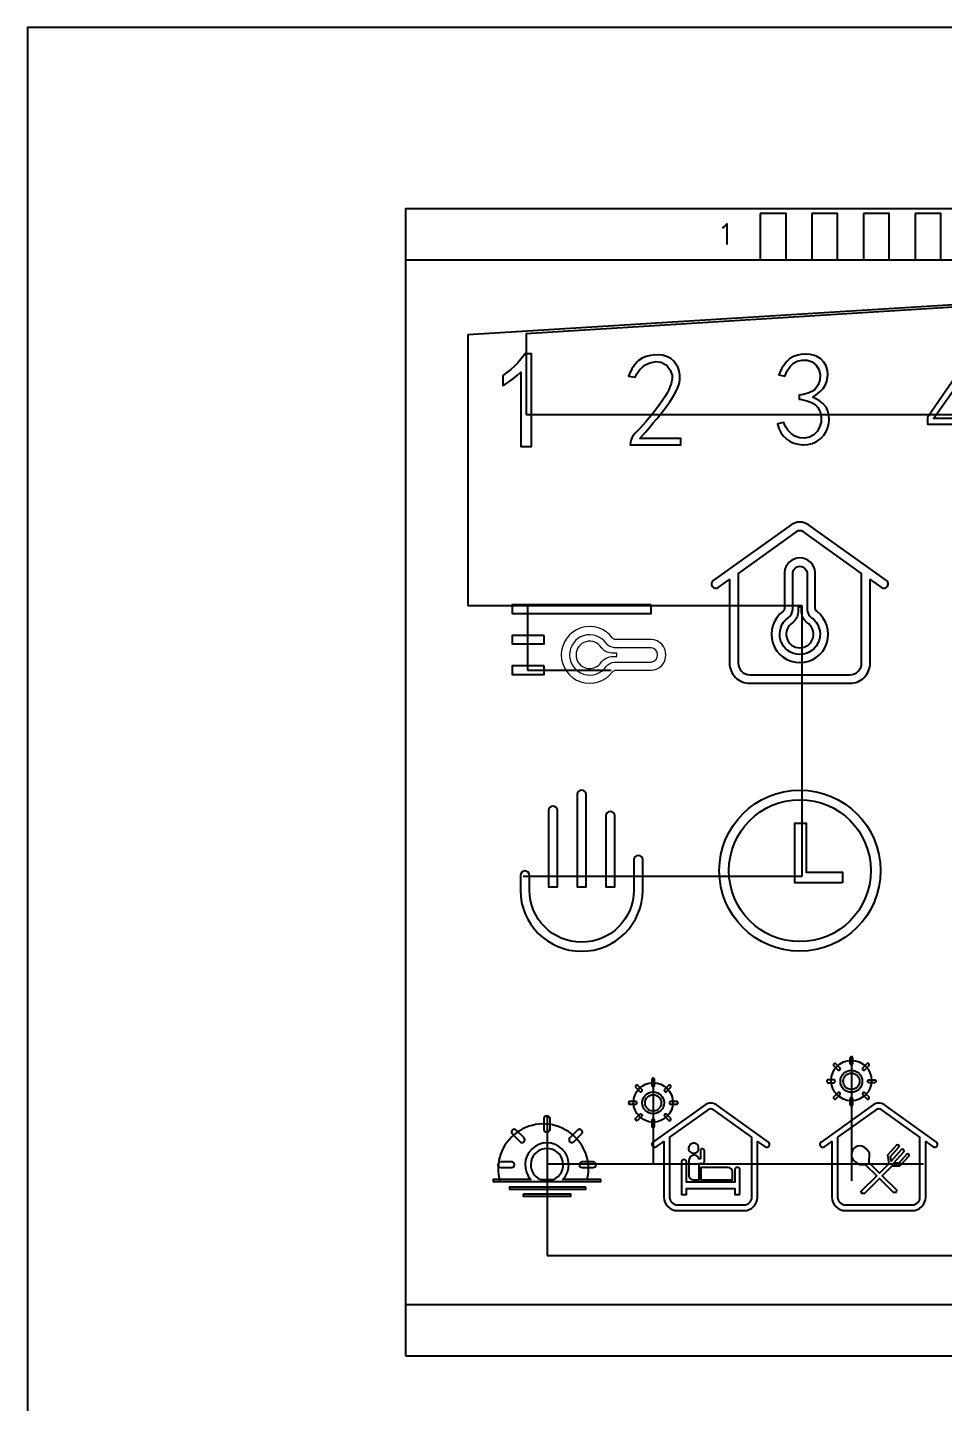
# Model space of a CAD drawing. Header units: millimetres. Extents: x 38 to 574, y 164 to 344.
# Drawn here: x 399.5 to 435, y 232.1 to 285.5 of the extents above; entities that cross this region are included whole.
import ezdxf
from ezdxf.enums import TextEntityAlignment as Align

# ---------------------------------------------------------------- set-up
doc = ezdxf.new("R2010")
doc.units = ezdxf.units.MM
doc.header["$LTSCALE"] = 3
doc.layers.get('0').update_dxf_attribs({"linetype": 'CONTINUOUS'})
doc.layers.add('DWG', color=7, linetype='CONTINUOUS')
doc.layers.add('S', color=3, linetype='CONTINUOUS')
doc.styles.add('ROMANS', font='romans.shx')

msp = doc.modelspace()

# ---------------------------------------------------------------- linework, layer by layer
for p, q in [((414.137, 276.449), (490.637, 276.449)), ((414.137, 235.949), (490.637, 235.949))]:
    msp.add_line(p, q)
for points in [[(574.478, 164.304), (574.478, 285.462), (399.472, 285.462), (399.472, 164.304)], [(414.137, 233.949), (414.137, 278.449), (490.637, 278.449), (490.637, 233.949)], [(427.887, 278.249), (427.887, 276.449), (428.887, 276.449), (428.887, 278.249)], [(429.887, 278.249), (429.887, 276.449), (430.887, 276.449), (430.887, 278.249)], [(431.887, 278.249), (431.887, 276.449), (432.887, 276.449), (432.887, 278.249)], [(433.887, 278.249), (433.887, 276.449), (434.887, 276.449), (434.887, 278.249)]]:
    msp.add_lwpolyline(points, close=True)
at = {"layer": 'DWG'}
for points in [[(418.716, 272.746), (418.604, 272.602), (418.482, 272.465), (418.351, 272.333), (418.213, 272.207), (418.064, 272.087), (417.906, 271.974), (417.906, 271.577), (418.016, 271.645), (418.18, 271.755), (418.333, 271.869), (418.47, 271.982), (418.595, 272.099), (418.595, 269.215), (419.012, 269.215), (419.012, 272.81), (418.761, 272.81)], [(424.09, 272.762), (423.926, 272.771), (423.735, 272.761), (423.631, 272.75), (423.459, 272.709), (423.306, 272.641), (423.166, 272.546), (423.109, 272.493), (423.006, 272.374), (422.912, 272.23), (422.826, 272.06), (422.781, 271.944), (423.04, 271.903), (423.1, 272.035), (423.213, 272.196), (423.351, 272.321), (423.432, 272.376), (423.61, 272.462), (423.802, 272.501), (423.847, 272.506), (424.047, 272.48), (424.23, 272.386), (424.278, 272.338), (424.397, 272.178), (424.466, 271.986), (424.466, 271.844), (424.432, 271.654), (424.357, 271.448), (424.345, 271.417), (424.278, 271.288), (424.191, 271.142), (424.082, 270.982), (423.954, 270.806), (423.804, 270.614), (423.716, 270.5), (423.576, 270.326), (423.445, 270.171), (423.324, 270.032), (423.212, 269.913), (423.109, 269.815), (423.036, 269.739), (422.931, 269.597), (422.867, 269.45), (422.837, 269.292), (422.837, 269.285), (424.808, 269.285), (424.808, 269.522), (423.221, 269.522), (423.433, 269.765), (423.592, 269.951), (423.739, 270.127), (423.875, 270.292), (423.998, 270.446), (424.111, 270.589), (424.212, 270.72), (424.301, 270.841), (424.378, 270.951), (424.443, 271.05), (424.51, 271.153), (424.609, 271.331), (424.686, 271.497), (424.737, 271.651), (424.766, 271.793), (424.766, 271.977), (424.74, 272.149), (424.689, 272.3), (424.643, 272.375), (424.536, 272.519), (424.416, 272.628), (424.415, 272.629), (424.245, 272.71)], [(430.345, 272.491), (430.228, 272.611), (430.085, 272.706), (429.988, 272.742), (429.823, 272.779), (429.646, 272.793), (429.455, 272.783), (429.336, 272.763), (429.17, 272.708), (429.033, 272.626), (428.914, 272.512), (428.82, 272.398), (428.726, 272.252), (428.642, 272.089), (428.603, 271.988), (428.839, 271.948), (428.931, 272.152), (429.042, 272.316), (429.171, 272.442), (429.319, 272.52), (429.509, 272.568), (429.706, 272.563), (429.9, 272.496), (430.059, 272.369), (430.163, 272.202), (430.206, 272.002), (430.197, 271.788), (430.135, 271.601), (430.019, 271.445), (429.911, 271.364), (429.747, 271.284), (429.554, 271.228), (429.392, 271.204), (429.392, 271.052), (429.49, 271.034), (429.695, 270.985), (429.868, 270.921), (430.013, 270.838), (430.114, 270.729), (430.206, 270.555), (430.249, 270.351), (430.243, 270.16), (430.189, 269.97), (430.087, 269.802), (429.967, 269.671), (429.794, 269.576), (429.597, 269.544), (429.413, 269.551), (429.224, 269.614), (429.068, 269.729), (428.959, 269.843), (428.852, 270.008), (428.799, 270.142), (428.55, 270.1), (428.55, 270.099), (428.605, 269.918), (428.678, 269.762), (428.772, 269.63), (428.889, 269.52), (428.896, 269.514), (429.039, 269.413), (429.19, 269.344), (429.354, 269.301), (429.537, 269.286), (429.561, 269.285), (429.735, 269.295), (429.897, 269.334), (430.052, 269.403), (430.2, 269.503), (430.233, 269.53), (430.351, 269.655), (430.442, 269.793), (430.507, 269.95), (430.549, 270.125), (430.556, 270.246), (430.548, 270.43), (430.512, 270.591), (430.452, 270.729), (430.432, 270.758), (430.318, 270.887), (430.183, 270.991), (429.919, 271.132), (430.054, 271.222), (430.21, 271.343), (430.329, 271.47), (430.414, 271.602), (430.466, 271.744), (430.483, 271.819), (430.5, 271.997), (430.489, 272.166), (430.447, 272.327), (430.438, 272.346)], [(436.022, 272.741), (434.364, 270.343), (434.364, 270.079), (435.973, 270.079), (435.973, 269.285), (436.23, 269.285), (436.23, 270.079), (436.731, 270.079), (436.731, 270.296), (436.23, 270.296), (436.23, 272.741)], [(435.973, 270.296), (434.599, 270.296), (435.973, 272.234)], [(423.652, 263.071), (418.263, 263.071), (418.263, 262.739), (423.652, 262.739)], [(419.506, 261.891), (418.263, 261.891), (418.263, 261.558), (419.506, 261.558)], [(419.506, 260.71), (418.263, 260.71), (418.263, 260.378), (419.506, 260.378)], [(431.07, 252.3), (429.224, 252.3), (429.224, 254.613), (429.661, 254.613), (429.661, 252.714), (431.07, 252.714)], [(421.119, 240.501), (418.166, 240.501), (418.166, 240.425), (421.119, 240.425)], [(418.698, 240.227), (418.698, 240.151), (420.534, 240.151), (420.534, 240.227)]]:
    msp.add_lwpolyline(points, close=True, dxfattribs=at)
for points in [[(429.09, 266.177), (426.065, 264.02, 1), (426.259, 263.749), (426.694, 264.06), (426.694, 260.818, 0.414214), (427.48, 260.033), (431.363, 260.033, 0.414214), (432.149, 260.818), (432.149, 264.06), (432.584, 263.749, 1), (432.778, 264.02), (429.753, 266.177, 0.320007)], [(429.283, 265.906), (427.027, 264.297), (427.027, 260.818, 0.414214), (427.48, 260.366), (431.363, 260.366, 0.414214), (431.816, 260.818), (431.816, 264.297), (429.56, 265.906, 0.320007)], [(430.019, 264.327, 0.948577), (428.824, 264.327), (428.824, 262.93, -0.214015), (428.769, 262.825, 3.04756), (430.074, 262.825, -0.214015), (430.019, 262.93)], [(429.698, 262.9, 0.202499), (429.873, 262.575, -3.143835), (428.97, 262.575, 0.202499), (429.145, 262.9), (429.145, 264.327, -0.888352), (429.698, 264.327)], [(429.354, 262.78, -0.204472), (429.15, 262.393, 3.624789), (429.693, 262.393, -0.204472), (429.489, 262.78), (429.487, 262.987), (429.356, 262.987)], [(420.783, 255.719), (420.783, 252.139), (421.132, 252.139), (421.132, 255.719, 1)], [(419.67, 255.097), (419.67, 252.139), (420.019, 252.139), (420.019, 255.097, 1)], [(421.895, 254.892), (421.895, 252.139), (422.245, 252.139), (422.245, 254.892, 1)], [(418.584, 252.581), (418.584, 252.016, 1), (423.33, 252.016), (423.33, 253.183, 1), (422.981, 253.183), (422.981, 252.016, -1), (418.934, 252.016), (418.934, 252.581, 1)], [(430.742, 245.201), (430.896, 245.047, 0.414214), (430.969, 245.047), (430.973, 245.051, 0.414214), (430.973, 245.124), (430.819, 245.279, 0.414214), (430.746, 245.279), (430.742, 245.274, 0.414214)], [(431.415, 245.556, 0.414214), (431.363, 245.504), (431.363, 245.285, 0.414214), (431.415, 245.234), (431.421, 245.234, 0.414214), (431.472, 245.285), (431.472, 245.504, 0.414214), (431.421, 245.556)], [(432.017, 245.279), (431.862, 245.124, 0.414214), (431.862, 245.051), (431.867, 245.047, 0.414214), (431.94, 245.047), (432.094, 245.201, 0.414214), (432.094, 245.274), (432.09, 245.279, 0.414214)], [(423.679, 244.667), (423.679, 244.449, 0.414214), (423.73, 244.397), (423.736, 244.397, 0.414214), (423.788, 244.449), (423.788, 244.667, 0.414214), (423.736, 244.719), (423.73, 244.719, 0.414214)], [(423.057, 244.365), (423.211, 244.21, 0.414214), (423.285, 244.21), (423.289, 244.214, 0.414214), (423.289, 244.287), (423.134, 244.442, 0.414214), (423.061, 244.442), (423.057, 244.438, 0.414214)], [(424.332, 244.442), (424.178, 244.287, 0.414214), (424.178, 244.214), (424.182, 244.21, 0.414214), (424.255, 244.21), (424.409, 244.365, 0.414214), (424.409, 244.438), (424.405, 244.442, 0.414214)], [(430.516, 244.548), (430.735, 244.548, 0.414214), (430.786, 244.599), (430.786, 244.605, 0.414214), (430.735, 244.657), (430.516, 244.657, 0.414214), (430.464, 244.605), (430.464, 244.599, 0.414214)], [(432.32, 244.548), (432.101, 244.548, -0.414214), (432.049, 244.599), (432.049, 244.605, -0.414214), (432.101, 244.657), (432.32, 244.657, -0.414214), (432.372, 244.605), (432.372, 244.599, -0.414214)], [(422.831, 243.711), (423.05, 243.711, 0.414214), (423.102, 243.763), (423.102, 243.768, 0.414214), (423.05, 243.82), (422.831, 243.82, 0.414214), (422.78, 243.768), (422.78, 243.763, 0.414214)], [(426.185, 243.684, 0.320007), (425.743, 243.684), (423.726, 242.246, 1), (423.855, 242.066), (424.146, 242.273), (424.146, 240.111, 0.414214), (424.669, 239.588), (427.258, 239.588, 0.414214), (427.782, 240.111), (427.782, 242.273), (428.072, 242.066, 1), (428.201, 242.246)], [(424.635, 243.82), (424.416, 243.82, 0.414214), (424.365, 243.768), (424.365, 243.763, 0.414214), (424.416, 243.711), (424.635, 243.711, 0.414214), (424.687, 243.763), (424.687, 243.768, 0.414214)], [(430.244, 242.246, 1), (430.373, 242.066), (430.664, 242.273), (430.664, 240.111, 0.414214), (431.187, 239.588), (433.776, 239.588, 0.414214), (434.3, 240.111), (434.3, 242.273), (434.59, 242.066, 1), (434.719, 242.246), (432.703, 243.684, 0.320007), (432.261, 243.684)], [(430.819, 243.926), (430.973, 244.081, 0.414214), (430.973, 244.154), (430.969, 244.158, 0.414214), (430.896, 244.158), (430.742, 244.003, 0.414214), (430.742, 243.93), (430.746, 243.926, 0.414214)], [(431.472, 243.7), (431.472, 243.919, 0.414214), (431.421, 243.971), (431.415, 243.971, 0.414214), (431.363, 243.919), (431.363, 243.7, 0.414214), (431.415, 243.649), (431.421, 243.649, 0.414214)], [(432.094, 244.003), (431.94, 244.158, 0.414214), (431.867, 244.158), (431.862, 244.154, 0.414214), (431.862, 244.081), (432.017, 243.926, 0.414214), (432.09, 243.926), (432.094, 243.93, 0.414214)], [(419.722, 243.161), (419.722, 242.732, -0.414214), (419.616, 242.626), (419.611, 242.626, -0.414214), (419.505, 242.732), (419.505, 243.161, -0.414214), (419.611, 243.267), (419.616, 243.267, -0.414214)], [(423.285, 243.321), (423.289, 243.317, -0.414214), (423.289, 243.244), (423.134, 243.089, -0.414214), (423.061, 243.089), (423.057, 243.093, -0.414214), (423.057, 243.166), (423.211, 243.321, -0.414214)], [(423.788, 242.863), (423.788, 243.082, 0.414214), (423.736, 243.134), (423.73, 243.134, 0.414214), (423.679, 243.082), (423.679, 242.863, 0.414214), (423.73, 242.812), (423.736, 242.812, 0.414214)], [(424.332, 243.089, 0.414214), (424.405, 243.089), (424.409, 243.093, 0.414214), (424.409, 243.166), (424.255, 243.321, 0.414214), (424.182, 243.321), (424.178, 243.317, 0.414214), (424.178, 243.244)], [(427.56, 242.431), (426.056, 243.503, 0.320007), (425.872, 243.503), (424.368, 242.431), (424.368, 240.111, 0.414214), (424.669, 239.81), (427.258, 239.81, 0.414214), (427.56, 240.111)], [(430.885, 242.431), (430.885, 240.111, 0.414214), (431.187, 239.81), (433.776, 239.81, 0.414214), (434.078, 240.111), (434.078, 242.431), (432.574, 243.503, 0.320007), (432.389, 243.503)], [(418.722, 242.256), (418.725, 242.259, 0.414214), (418.725, 242.409), (418.422, 242.712, 0.414214), (418.272, 242.712), (418.269, 242.709, 0.414214), (418.269, 242.559), (418.572, 242.256, 0.414214)], [(420.805, 242.712), (420.502, 242.409, 0.414214), (420.502, 242.259), (420.505, 242.256, 0.414214), (420.655, 242.256), (420.959, 242.559, 0.414214), (420.959, 242.709), (420.956, 242.712, 0.414214)], [(421.709, 240.791), (420.649, 240.791), (420.234, 240.791, 2.293002), (418.993, 240.792), (417.526, 240.792), (417.526, 240.716), (421.709, 240.716)], [(425.235, 241.827, 0.179869), (425.377, 241.822, 0.200639), (425.472, 241.911, 0.168253), (425.493, 242.009, 0.249248), (425.422, 242.165, 0.08665), (425.368, 242.193, 0.1917), (425.222, 242.183, 0.191737), (425.134, 242.105, 0.101433), (425.104, 242.025, 0.166511), (425.118, 241.925, 0.169519)], [(433.172, 240.298), (433.175, 240.38), (432.617, 240.934), (433.005, 241.319), (433.303, 241.326), (433.643, 241.703, 1), (433.569, 241.77), (433.263, 241.431), (433.056, 241.426), (433.447, 241.861, 1), (433.352, 241.946), (432.961, 241.511), (432.934, 241.685), (433.252, 242.039, 1), (433.162, 242.12), (432.813, 241.732), (432.872, 241.401), (432.509, 241.041), (432.11, 241.437), (432.116, 241.829, 0.169507), (431.828, 242.089, 0.538848), (431.425, 241.68, 0.215452), (431.751, 241.375), (431.959, 241.373), (432.402, 240.934), (431.79, 240.328), (431.815, 240.258), (431.938, 240.262), (432.509, 240.827), (433.039, 240.302)], [(419.867, 240.791, 4.755778), (419.36, 240.791)], [(427.097, 240.218), (427.097, 241.183), (427.096, 241.196), (427.092, 241.209), (427.086, 241.221), (427.079, 241.232), (427.069, 241.242), (427.057, 241.25), (427.044, 241.257), (427.03, 241.262), (427.015, 241.265), (427, 241.266), (426.985, 241.265), (426.97, 241.262), (426.956, 241.257), (426.943, 241.25), (426.931, 241.242), (426.921, 241.232), (426.914, 241.221), (426.908, 241.209), (426.904, 241.196), (426.903, 241.183), (426.903, 240.689), (425.023, 240.689), (425.023, 241.511, 0.53719), (424.826, 241.511), (424.827, 240.217), (425.023, 240.218), (425.024, 240.443), (426.904, 240.443), (426.904, 240.218)], [(425.645, 241.979), (425.619, 241.979, 0.474701), (425.562, 241.92), (425.562, 241.591), (425.501, 241.591, 0.285151), (425.352, 241.738, 0.401974), (425.11, 241.535), (425.11, 240.94, 0.355494), (425.283, 240.779), (425.512, 240.779), (425.512, 241.418), (425.657, 241.418, 0.284809), (425.726, 241.512), (425.726, 241.913, 0.386109)], [(417.82, 241.259), (418.249, 241.259, 0.414214), (418.355, 241.365), (418.355, 241.369, 0.414214), (418.249, 241.476), (417.82, 241.476, 0.414214), (417.714, 241.369), (417.714, 241.365, 0.414214)], [(421.407, 241.476), (420.978, 241.476, 0.414214), (420.872, 241.369), (420.872, 241.365, 0.414214), (420.978, 241.259), (421.407, 241.259, 0.414214), (421.514, 241.365), (421.514, 241.369, 0.414214)], [(426.813, 241.087, 0.41095), (426.633, 241.265), (425.583, 241.265), (425.583, 240.78), (426.813, 240.78)]]:
    msp.add_lwpolyline(points, format="xyb", close=True, dxfattribs=at)
at = {"layer": 'DWG', "lineweight": 0}
for points in [[(422.159, 260.482, -0.214015), (422.264, 260.537), (423.661, 260.537, 0.948577), (423.661, 261.732), (422.264, 261.732, -0.214015), (422.159, 261.787, 3.04756)], [(421.91, 261.586, 3.143835), (421.91, 260.683, -0.202499), (422.234, 260.857), (423.661, 260.857, 0.888352), (423.661, 261.411), (422.234, 261.411, -0.202499)], [(422.114, 261.067), (422.321, 261.068), (422.321, 261.2), (422.114, 261.202, -0.204472), (421.727, 261.406, 3.624789), (421.727, 260.862, -0.204472)]]:
    msp.add_lwpolyline(points, format="xyb", close=True, dxfattribs=at)
at = {"layer": 'DWG'}
for centre, radius in [((429.422, 252.769), 3.125), ((429.422, 252.769), 2.752), ((431.418, 244.602), 0.425), ((431.418, 244.602), 0.316), ((423.733, 243.765), 0.425), ((423.733, 243.765), 0.316)]:
    msp.add_circle(centre, radius, dxfattribs=at)
at = {"layer": 'S'}
for p, q in [((416.545, 273.563), (436.387, 274.789)), ((418.81, 273.603), (438.387, 274.812)), ((416.545, 273.563), (416.545, 263.054)), ((418.81, 273.603), (418.81, 270.46)), ((418.81, 270.46), (436.219, 270.46)), ((416.545, 263.054), (429.492, 263.054)), ((418.858, 263.054), (418.858, 260.541)), ((429.492, 263.054), (429.492, 252.547)), ((418.858, 260.541), (422.101, 260.541)), ((429.492, 252.547), (418.691, 252.547)), ((431.418, 245.556), (431.418, 240.74)), ((423.736, 244.719), (423.736, 241.406)), ((419.626, 243.267), (419.626, 237.847)), ((419.626, 241.406), (434.218, 241.406)), ((419.626, 237.847), (490.149, 237.847))]:
    msp.add_line(p, q, dxfattribs=at)
for centre, radius in [((431.418, 244.631), 0.784), ((423.736, 243.784), 0.764)]:
    msp.add_circle(centre, radius, dxfattribs=at)
msp.add_arc((419.474, 241.195), 1.752, 346.6941, 195.8417, dxfattribs=at)

# ---------------------------------------------------------------- texts
at = {"style": 'ROMANS'}
msp.add_text('1', height=0.804, dxfattribs=at).set_placement((426.555, 277.449), align=Align.MIDDLE)

doc.saveas('drawing.dxf')
